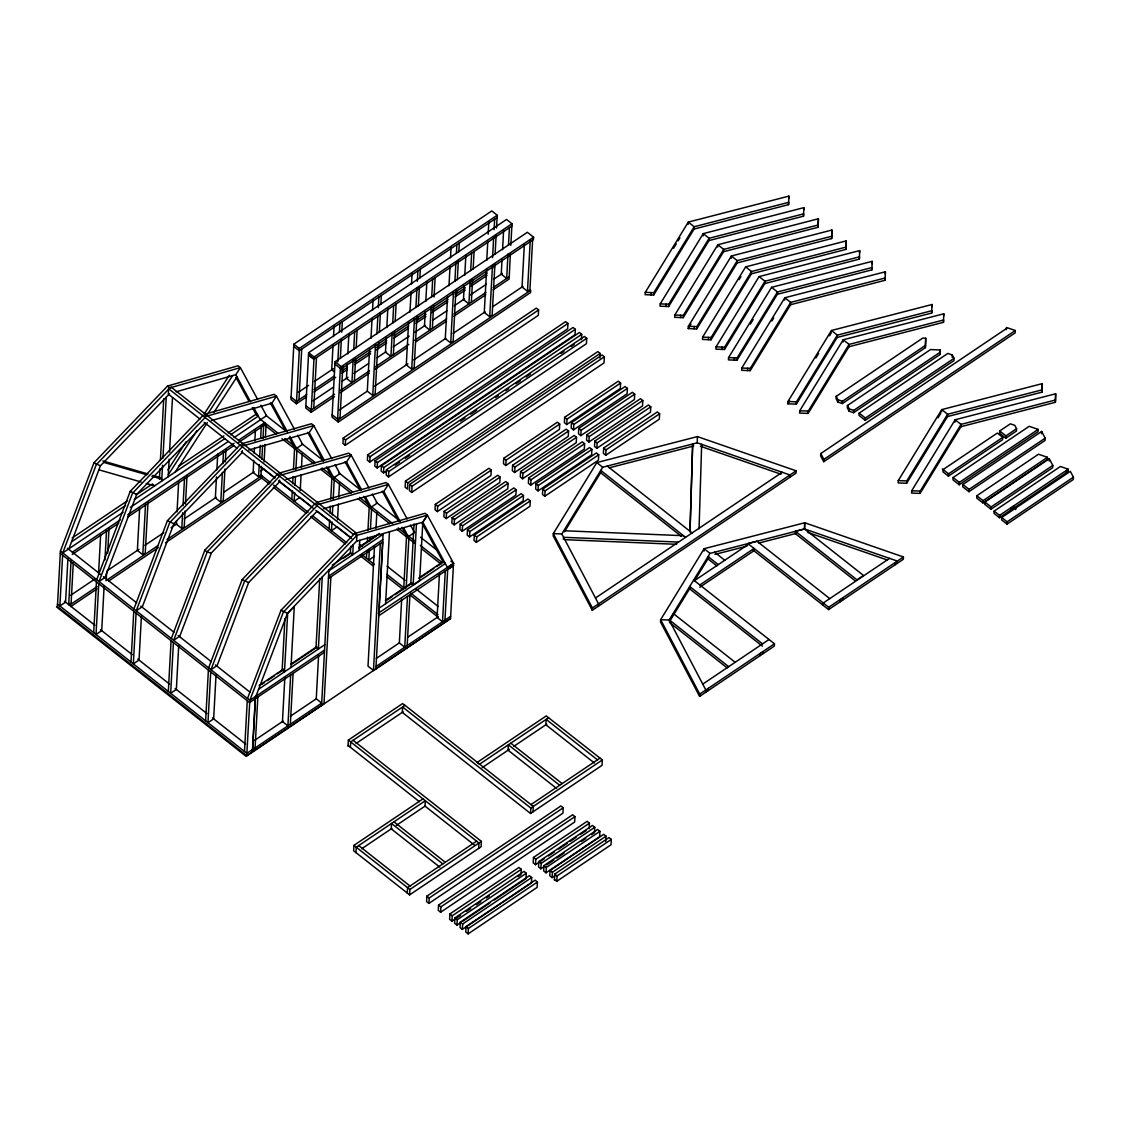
<?xml version="1.0" encoding="UTF-8"?>
<svg xmlns="http://www.w3.org/2000/svg" width="1130" height="1130" viewBox="0 0 1130 1130"><rect width="100%" height="100%" fill="white"/><g stroke="black" fill="none" stroke-linecap="round" stroke-linejoin="round"><path stroke-width="1.5" d="M689.964 531.863L692.676 443.977L690.034 531.298M789.898 477.284L789.997 474.981L697.21 442.805L697.394 436.59L596.824 462.58L553.319 533.6L553.192 535.917L592.289 610.313L796.029 473.145L796.156 470.829L697.394 436.59M699.06 528.769L701.659 444.344L701.532 446.661M694.06 229.051L788.556 204.643L788.867 196.112L688.297 222.102L645.272 292.359L645.145 294.676L653.677 295.029L694.06 229.051L694.187 226.749L688.297 222.102L688.17 224.404M709.004 240.577L803.515 216.169L803.826 207.652L703.241 233.628L660.217 303.885L660.09 306.202L668.635 306.555L709.004 240.577L709.132 238.275L703.241 233.628L703.114 235.944M683.198 317.671L723.596 251.693L818.092 227.285L818.403 218.768L717.832 244.744L674.808 315.016L674.681 317.318L683.212 317.671L683.325 315.355L723.723 249.391L818.219 224.983L818.403 218.768M737.156 262.951L831.652 238.543L831.963 230.026L731.392 256.002L688.368 326.259L688.241 328.576L696.772 328.929L737.156 262.951L737.283 260.649L731.392 256.002L731.265 258.318M831.652 238.543L831.963 230.026M711.01 339.791L751.408 273.827L845.904 249.405L846.215 240.888L745.645 266.878L702.62 337.136L702.493 339.438L711.024 339.791L711.137 337.474L751.535 271.511L846.031 247.103L846.215 240.888M764.855 283.545L859.365 259.123L859.676 250.606L759.092 276.596L716.067 346.853L715.94 349.156L724.485 349.509L764.855 283.545L764.982 281.229L759.092 276.596M777.369 294.28L871.866 269.858L872.176 261.341L771.592 287.331L728.567 357.589L728.44 359.891L736.986 360.244L777.369 294.28L777.482 291.978L771.592 287.331M790.59 304.704L885.087 280.282L885.397 271.765L784.813 297.755L741.788 368.013L741.661 370.315L750.207 370.668L790.59 304.704L790.703 302.388L784.813 297.755L784.7 300.057M925.385 347.63L925.724 338.237L922.716 338.11L836.214 396.362L836.087 398.664L837.853 402.026L842.302 403.565L925.385 347.63L925.724 338.237M837.203 337.446L931.699 313.038L932.01 304.507L831.44 330.497L787.963 401.489L787.836 403.791L796.353 404.145L837.203 337.446L837.33 335.144L831.44 330.497M940.061 354.481L940.245 349.975L930.541 349.58L847.444 405.515L847.316 407.817L849.082 411.179L853.546 412.718L940.061 354.481L940.245 349.975M848.969 346.726L943.465 322.304L943.776 313.787L843.206 339.777L799.729 410.755L799.602 413.072L808.12 413.425L848.969 346.726L849.096 344.41L843.206 339.777L843.079 342.079M947.519 416.56L1042.015 392.138L1042.326 383.621L941.742 409.611L898.265 480.589L898.152 482.906L906.67 483.259L947.519 416.56L947.632 414.244L941.742 409.611L941.629 411.913M1042.015 392.138L1042.326 383.621M1055.674 393.777L1055.491 399.992L960.994 424.4L960.867 426.716L1055.363 402.294L1055.674 393.777L955.104 419.767L954.977 422.069L955.175 419.753L911.698 490.745L911.571 493.047L920.088 493.4L960.938 426.702L961.065 424.4L955.104 419.767M57.559 604.14L60.427 551.073L93.96 462.806L167.508 386.065L169.881 387.873L240.379 367.631L257.527 399.201M62.63 555.226L59.89 605.977L65.568 602.149L67.941 558.389M71.049 560.847L68.69 604.607L71.119 602.954L73.295 562.698M93.705 632.63L96.446 581.865M98.564 573.164L100.655 534.659M98.776 583.702L96.036 634.467L101.714 630.639L104.087 586.88M104.949 559.943L106.559 530.196M106.248 579.309L106.63 572.303M107.675 553.05L109.003 528.543M131.009 662.039L133.764 611.274M139.64 508.401L137.366 550.409L142.804 554.703L145.247 553.064L148.002 502.299M136.094 613.124L133.34 663.875L139.032 660.047L141.405 616.288M142.804 554.703L145.558 503.938M159.372 479.29L159.937 468.781M160.404 460.037L163.723 398.819M161.661 481.154L162.55 465.292M162.932 458.243L166.251 397.153M168.61 388.72L353.351 534.321L355.795 532.682L171.054 387.082L168.61 388.72L168.328 394.102L200.024 419.103M168.201 476.747L169.147 459.147M169.528 452.113L172.466 397.817M176.548 520.662L176.365 524.165L181.803 528.445L184.232 526.806L185.094 511.057M177.029 511.904L178.639 482.157M168.328 691.447L171.082 640.682M173.413 642.532L170.658 693.283L176.351 689.455L178.71 645.696M181.803 528.445L182.65 512.695M183.032 505.703L184.557 477.693M185.475 504.051L186.987 476.055M216.494 476.902L215.35 497.906L220.788 502.2L223.232 500.562L224.941 469.049M216.875 469.911L217.723 454.161M205.646 720.855L208.386 670.09M210.717 671.94L207.977 722.692L213.655 718.864L216.028 675.104M220.788 502.2L222.398 472.439M222.878 463.695L223.542 451.449M225.322 462.057L225.986 449.797M242.329 450.658L242.23 452.438L173.879 523.727L142.38 606.669L136.221 610.807L169.754 522.54L242.555 446.59L240.21 444.754L167.41 520.704L133.891 608.971M253.784 460.235L253.12 472.481L258.572 476.775L261.002 475.137L261.482 466.379M254.165 453.229L254.448 447.974M254.829 440.983L255.394 430.474M258.572 476.775L259.236 464.515M259.603 457.523L260.267 445.262M260.649 438.27L261.312 426.01L263.756 424.372L262.993 438.369M244.504 751.492L247.258 700.727M261.863 459.373L262.612 445.375M252.527 749.501L246.834 753.329L57.432 604.042L57.319 606.358L246.721 755.631L249.829 700.36L283.362 612.079L356.911 535.352L427.394 515.167L453.526 563.234L450.531 618.604L246.142 756.366L56.5 606.895M264.081 461.944L265.027 444.443M265.409 437.437L266.073 425.191M252.4 751.803L255.281 698.736M252.513 751.902L255.521 696.532M255.083 747.947L257.824 697.196M279.647 480.066L279.548 481.846L211.197 553.135M306.597 396.898L296.413 403.763L290.975 399.469L293.842 344.184L491.776 210.929L497.214 215.223L496.522 228.034M497.214 215.223L299.281 348.464L299.168 350.78L497.087 217.525M296.413 403.763L299.281 350.696L293.715 346.486M284.944 618.463L282.161 669.991L284.492 671.841L287.656 613.435L294.294 606.513L290.989 667.463M291.822 499.432L292.303 490.674M292.684 483.668L293.065 476.676M293.433 469.67L294.577 448.666M298.97 399.808L301.724 349.057M294.633 492.511L294.153 501.268L299.846 497.44M295.015 485.505L295.481 476.761M295.862 469.755L296.908 450.503M284.831 677.816L282.458 721.562L287.91 725.856L290.65 675.09M300.227 490.434L301.074 474.685M301.456 467.679L302.219 453.681M510.817 245.309L511.989 223.754L506.551 219.46L308.617 352.701L305.75 408.001L311.188 412.281L334.48 396.616M290.339 724.217L293.094 673.452M311.188 412.281L314.069 356.995L511.989 223.754M313.745 408.34L316.499 357.574M319.734 578.659L316.033 647.193L318.363 649.03L322.262 576.978M333.039 345.314L331.712 369.821L334.438 371.968M333.52 336.556L334.085 326.062M316.216 699.357L318.603 655.301M334.918 364.058L341.133 368.959L533.459 239.489L533.586 237.187L527.357 232.286L335.045 361.755L332.036 417.125L338.266 422.027L530.577 292.557L530.705 290.255L338.379 419.724L338.266 422.027M337.814 361.854L338.859 342.602M339.424 332.093L339.904 323.349M329.141 528.84L329.621 520.082M329.988 513.077L330.37 506.085M330.751 499.079L331.895 478.075M321.57 705.417L328.901 570.057M340.356 358.464L341.387 339.212M341.769 332.206L342.334 321.711M331.952 521.919L331.471 530.676L337.164 526.848L351.105 537.838M332.319 514.913L332.799 506.169M333.18 499.163L334.226 479.911M341.133 368.959L341.26 366.657L533.586 237.187M330.878 576.879L323.999 703.778L246.721 755.631M337.545 519.842L338.393 504.093M338.774 497.087L339.523 483.089M343.223 438.073L342.941 443.469L345.272 445.305L538.318 315.341L538.615 309.959L536.284 308.123L343.223 438.073L345.554 439.923L345.272 445.305M347.249 364.34L346.486 378.352L351.924 382.632L353.167 359.877M347.814 353.845L348.859 334.593M353.732 349.382L354.679 331.881M354.368 380.994L355.597 358.238M356.162 347.743L357.122 330.243M350.752 546.214L350.385 552.923L352.715 554.759L353.266 544.688M255.931 696.25L287.486 613.265L356.6 541.171L356.911 535.352L354.58 533.515L281.031 610.242L247.498 698.51M348.026 746.238L348.351 740.079L402.577 703.58L404.907 705.417M369.581 349.156L367.292 391.164L372.745 395.458L375.174 393.819L377.83 344.805M359.213 550.395L359.764 540.324M370.993 338.322L372.038 319.07M372.505 310.312L373.07 299.817M350.399 747.311L350.681 741.916L405.02 705.346L533.289 806.439L532.993 811.82M367.674 454.882L367.391 460.263L369.722 462.099L567.656 328.858L567.938 323.477L565.607 321.64L367.674 454.882L370.019 456.718L369.722 462.099M372.745 395.458L375.485 344.692M376.897 333.859L377.858 316.358M378.324 307.6L378.889 297.105M366.459 558.248L366.826 551.242M367.307 542.485L367.589 537.244M367.97 530.238L369.199 507.483M378.578 346.218L378.776 342.715M379.341 332.22L380.386 312.968M380.852 304.21L381.333 295.453M369.355 549.576L368.79 560.085L374.468 556.257M369.835 540.832L370.019 537.329M370.499 528.572L371.53 509.319M422.973 798.896L353.93 845.381L353.634 850.763L409.611 894.875L481.098 846.766L481.38 841.37L353.125 740.277M375.089 460.729L374.807 466.111L377.138 467.947L575.057 334.706L575.354 329.324L573.023 327.488L375.089 460.729L377.42 462.566L377.138 467.947M355.964 852.599L356.261 847.217L425.318 800.732L425.021 806.114L396.249 825.479M374.496 546.327L368.013 666.177L373.465 670.471L450.531 618.604M375.993 528.247L376.841 512.497M386.234 338.096L385.485 352.094L390.923 356.388L392.152 333.632M386.813 327.587L387.844 308.335M581.427 339.72L581.724 334.339L579.393 332.503L381.46 465.744L381.163 471.125L383.494 472.962L386.404 470.998M383.494 472.962L383.79 467.58L581.724 334.339M373.465 670.471L380.33 543.572M392.717 323.138L393.664 305.623M383.127 533.558L378.663 615.85L453.398 565.537M386.488 469.699L386.192 475.08L388.522 476.931L586.456 343.675L586.738 338.294L584.408 336.457L386.488 469.699L388.819 471.535L388.522 476.931M375.895 668.833L382.773 541.934L328.435 578.518M393.353 354.749L394.596 331.994M395.161 321.485L396.107 303.984M385.584 603.787L389.483 531.736M408.566 322.912L406.291 364.919L411.73 369.213L414.173 367.575L416.914 316.81M409.978 312.064L411.023 292.811M411.504 284.068L412.069 273.559M405.472 481.069L405.147 487.228L407.478 489.064L407.803 482.92L600.129 353.45L597.798 351.614L405.472 481.069L407.803 482.92M411.73 369.213L414.484 318.448M415.897 307.6L416.942 288.348M417.323 281.356L417.888 270.847M376.332 658.366L399.356 642.871L401.673 599.14M417.577 319.974L417.761 316.471M418.34 305.962L419.371 286.709M419.852 277.966L420.318 269.208M403.763 587.657L406.518 536.891M409.71 484.403L409.371 490.561L411.701 492.398L604.027 362.928L604.366 356.783L602.022 354.947L409.71 484.403L412.04 486.253L411.701 492.398M406.193 587.741L408.848 538.727M407.492 596.428L404.752 647.193L399.3 642.899M407.181 645.541L409.936 594.79M425.233 311.852L424.47 325.85L429.909 330.144L431.152 307.388M425.798 301.343L426.843 282.09M414.018 523.896L410.811 583.108L413.142 584.945L419.654 580.58L422.804 522.173L427.38 515.125L425.05 513.288L354.566 533.572L356.896 535.408M413.142 584.945L416.447 523.995M431.716 296.879L432.663 279.378M432.352 328.491L433.581 305.75M434.061 296.992L435.107 277.74M407.28 893.039L407.563 887.657L476.62 841.172M409.611 894.875L409.893 889.494L481.38 841.37M435.304 504.375L435.022 509.757L437.352 511.593L490.957 475.504L491.253 470.122L488.923 468.286L435.304 504.375L437.635 506.212L437.352 511.593M447.565 296.667L445.277 338.675L450.729 342.955L453.158 341.317L455.913 290.565M448.977 285.819L450.023 266.567M450.489 257.81L451.054 247.315M450.729 342.955L453.469 292.204M454.896 281.356L455.927 262.103M456.407 253.346L456.873 244.603M439.457 573.715L437.084 617.474L442.522 621.768L445.277 571.003M444.161 511.353L443.864 516.735L446.195 518.571L499.813 482.482L500.11 477.1L497.765 475.264L444.161 511.353L446.491 513.19L446.195 518.571M456.562 293.715L456.76 290.212M457.325 279.717L458.37 260.465M458.837 251.708L459.317 242.964M426.872 896.161L426.589 901.556L428.92 903.393L562.952 813.162L563.249 807.766L560.904 805.93L426.872 896.161L429.202 897.997L428.92 903.393M444.839 622.432L447.833 567.062M464.218 285.593L463.47 299.605L468.908 303.885L470.137 281.13M464.797 275.099L465.828 255.846M452.127 517.625L451.831 523.02L454.161 524.857L507.78 488.753L508.076 483.372L505.746 481.535L452.127 517.625L454.458 519.475L454.161 524.857M470.702 270.635L471.662 253.134M438.581 905.017L438.285 910.399L440.615 912.249L574.662 822.019L574.944 816.623L572.613 814.787L438.581 905.017L440.912 906.853L440.615 912.249M471.337 302.247L472.58 279.491M473.145 268.997L474.091 251.496M460.221 524.009L459.924 529.391L462.255 531.227L515.873 495.138L516.17 489.756L513.839 487.92L460.221 524.009L462.551 525.846L462.255 531.227M467.509 529.758L467.227 535.14L469.557 536.976L523.176 500.887L523.458 495.505L521.128 493.669L467.509 529.758L469.854 531.594L469.557 536.976M518.119 876.626L521.001 874.677L521.283 869.295L518.952 867.459L449.909 913.944L449.613 919.326L451.943 921.162L460.574 915.356M486.748 260.394L487.793 241.142M488.174 234.136L488.838 221.89M486.649 268.658L484.276 312.417L489.714 316.711L492.157 315.072L494.898 264.307M451.943 921.162L452.24 915.78L521.283 869.295M474.318 535.126L474.021 540.507L476.366 542.343L529.97 506.254L530.267 500.873L527.936 499.022L474.318 535.126L476.648 536.962L476.366 542.343M494.375 899.946L526.015 878.646L526.312 873.25L523.981 871.414L454.924 917.899L454.641 923.281L456.972 925.117L459.839 923.182M492.567 257.682L493.711 236.679M494.078 229.673L494.658 219.178M489.714 316.711L492.468 265.946M456.972 925.117L457.255 919.735L526.312 873.25M494.347 268.29L494.53 264.787M495.095 254.292L496.141 235.04M460.334 922.165L460.037 927.546L462.368 929.383L531.425 882.897L531.721 877.516L529.377 875.679L460.334 922.165L462.664 924.001L462.368 929.383M466.04 926.657L465.758 932.038L468.088 933.889L537.131 887.403L537.428 882.022L535.097 880.171L466.04 926.657L468.371 928.493L468.088 933.889M502.002 260.168L501.24 274.166L506.678 278.46L508.006 253.953M502.568 249.673L503.613 230.407M508.486 245.21L509.432 227.695M510.35 254.066L509.122 279.039L493.104 289.817M478.654 848.404L478.951 843.008L348.351 740.079M503.754 458.286L503.472 463.681L505.802 465.518L559.421 429.414L559.703 424.033L557.373 422.196L503.754 458.286L506.099 460.136L505.802 465.518M524.32 244.984L522.046 286.992L527.484 291.286L529.928 289.647L532.682 238.882M512.61 465.263L512.314 470.645L514.659 472.495L568.263 436.392L568.559 431.01L566.229 429.174L512.61 465.263L514.941 467.1L514.659 472.495M527.484 291.286L530.238 240.521M520.577 471.549L520.294 476.931L522.625 478.767L576.229 442.678L576.526 437.296L574.195 435.46L520.577 471.549L522.908 473.385L522.625 478.767M528.67 477.919L528.388 483.315L530.719 485.151L584.323 449.062L584.62 443.666L582.289 441.83L528.67 477.919L531.001 479.77L530.719 485.151M535.973 483.682L535.677 489.064L538.007 490.9L591.626 454.811L591.922 449.429L589.577 447.579L535.973 483.682L538.304 485.519L538.007 490.9M542.767 489.036L542.485 494.417L544.815 496.254L598.434 460.164L598.716 454.783L596.386 452.946L542.767 489.036L545.098 490.872L544.815 496.254M530.846 808.077L402.577 706.985L402.294 712.38L530.549 813.473L530.846 808.077L602.332 759.953L546.256 715.912L477.199 762.397L479.53 764.233L548.587 717.748M589.125 828.573L589.422 823.191L587.091 821.355L533.473 857.444L533.191 862.826L535.521 864.662L544.208 858.814M535.521 864.662L535.804 859.28L589.422 823.191M591.597 834.632L594.493 832.683L594.775 827.287L592.445 825.451L538.841 861.54L538.544 866.936L540.875 868.772L543.77 866.823M564.661 417.295L564.379 422.677L566.709 424.513L620.328 388.423L620.61 383.042L618.28 381.191L564.661 417.295L567.006 419.131L566.709 424.513M540.875 868.772L541.171 863.391L594.775 827.287M543.982 865.594L543.685 870.99L546.016 872.826L599.635 836.723L599.917 831.341L597.586 829.505L543.982 865.594L546.313 867.43L546.016 872.826M571.469 422.648L571.173 428.03L573.517 429.88L627.122 393.777L627.418 388.395L625.088 386.559L571.469 422.648L573.8 424.485L573.517 429.88M605.736 841.539L606.033 836.158L603.702 834.321L550.084 870.411L549.787 875.792L552.118 877.629L555.028 875.679M552.118 877.629L552.415 872.247L606.033 836.158M578.772 428.397L578.475 433.793L580.806 435.629L634.424 399.526L634.707 394.144L632.376 392.308L578.772 428.397L581.102 430.248L580.806 435.629M554.406 880.242L554.745 874.083L608.971 837.584L611.302 839.421L611.005 844.802L556.779 881.301L554.449 879.465M556.779 881.301L557.076 875.92L611.302 839.421M586.851 434.782L586.569 440.163L588.9 442L642.518 405.91L642.801 400.529L640.47 398.692L586.851 434.782L589.196 436.618L588.9 442M594.832 441.067L594.535 446.449L596.866 448.285L650.485 412.196L650.781 406.814L648.436 404.964L594.832 441.067L597.163 442.904L596.866 448.285M599.875 358.055L600.129 353.45M592.289 610.313L592.417 608.011L553.319 533.6L561.836 533.953L598.561 603.872L598.448 606.174M603.674 448.031L603.392 453.427L605.722 455.263L659.327 419.173L659.623 413.778L657.293 411.942L603.674 448.031L606.005 449.881L605.722 455.263M602.332 759.953L602.05 765.335L530.549 813.473M651.078 294.916L651.205 292.613M653.677 295.029L653.79 292.712L694.187 226.749L788.684 202.327L788.556 204.643M666.036 306.442L666.163 304.139M668.635 306.555L668.734 304.238L709.132 238.275L803.628 213.853L803.515 216.169M680.613 317.558L680.74 315.256M735.164 662.293L673.565 613.745L669.638 620.144L669.511 622.461L727.169 667.901M694.173 328.816L694.3 326.514M696.772 328.929L696.885 326.612L737.283 260.649L831.779 236.227M708.439 339.692L708.552 337.376M717.705 247.06L717.832 244.744L723.723 249.391L723.596 251.693M704.047 551.059L704.131 548.7L804.744 522.766L804.56 528.981L710.05 553.389L704.131 548.7L660.655 619.692L660.527 621.994L699.611 696.405L774.347 646.092L774.474 643.789L693.636 580.071M699.611 696.405L699.738 694.102L660.655 619.692L669.172 620.045L705.84 689.992L705.713 692.309M721.886 349.41L722.014 347.094M724.485 349.509L724.584 347.193L764.982 281.229L859.478 256.821L859.365 259.123M708.058 690.713L708.185 688.41M734.387 360.145L734.514 357.829M751.408 273.827L751.535 271.511L745.645 266.878M747.608 370.569L747.735 368.253M750.207 370.668L750.306 368.352L790.703 302.388L885.214 277.98L885.087 280.282M760.335 655.527L760.448 653.225M762.679 653.945L762.807 651.643M788.754 198.428L788.867 196.112M780.985 474.205L781.113 471.888M803.698 209.954L803.826 207.652M796.353 404.145L796.481 401.842L837.33 335.144L931.826 310.722L931.699 313.038M897.149 563.418L897.347 561.073L804.489 528.939L795.421 531.284L795.294 533.6L855.523 581.074M818.092 227.285L818.219 224.983M808.12 413.425L808.247 411.108L849.096 344.41L943.592 320.002L943.465 322.304M820.776 453.54L820.648 455.842L823.728 461.718L1015.192 332.841L1015.305 330.525L1007.508 327.827L820.776 453.54L823.855 459.416L823.728 461.718M823.134 605.299L823.262 602.996L889.55 558.375M845.904 249.405L846.031 247.103M837.853 402.026L837.966 399.709L836.214 396.362M753.216 550.197L828.573 609.593L828.7 607.276L903.435 556.977L804.673 522.738L804.489 528.939L863.518 575.467L857.02 579.845L795.421 531.284M842.302 403.565L842.429 401.263L925.512 345.328M849.082 411.179L849.209 408.862L847.444 405.515M840.24 601.739L840.367 599.423M859.549 252.908L859.676 250.606M842.599 600.143L842.726 597.841M853.546 412.718L853.673 410.416L940.188 352.179M859.153 413.128L859.04 415.43L865.255 420.332L953.946 360.639L954.059 358.323L952.308 354.975L947.844 353.422L859.153 413.128L865.382 418.029L865.255 420.332M872.049 263.657L872.176 261.341M871.866 269.858L871.993 267.556L777.482 291.978L737.085 357.942L736.958 360.244L737.113 357.942L728.567 357.589M885.27 274.067L885.397 271.765M894.861 564.972L894.988 562.655M906.67 483.259L906.783 480.942L947.632 414.244L1042.142 389.836M903.435 556.977L903.308 559.279L828.573 609.593M920.088 493.4L920.216 491.098L961.065 424.4M931.883 306.823L932.01 304.507M943.649 316.089L943.776 313.787M952.18 357.278L952.308 354.975M948.423 476.154L948.55 473.851L1002.762 437.352L997.324 433.058L943.098 469.557L942.971 471.874L948.423 476.154L1002.649 439.655L1002.762 437.352M953.113 477.538L952.986 479.855L959.201 484.756L1038.004 431.702L1038.131 429.4L1029.218 426.307L953.113 477.538L959.328 482.439L959.201 484.756M962.859 484.488L962.732 486.79L968.947 491.691L1045.052 440.46L1045.179 438.158L1041.648 431.448L962.859 484.488L969.074 489.389L968.947 491.691M976.828 495.745L976.701 498.048L982.931 502.949L1047.298 459.613L1047.425 457.311L1038.512 454.218L976.828 495.745L983.044 500.647L982.931 502.949M984.894 502.059L984.767 504.361L990.996 509.263L1052.68 467.735L1052.807 465.433L1049.276 458.724L984.894 502.059L991.123 506.96L990.996 509.263M994.146 511.113L994.019 513.416L999.457 517.71L1068.104 471.493L1068.217 469.19L1060.42 466.492L994.146 511.113L999.584 515.393L999.457 517.71M999.725 430.982L999.598 433.298L1005.813 438.2L1016.449 431.039L1016.576 428.722L1014.811 425.374L1010.361 423.821L999.725 430.982L1005.94 435.883L1005.813 438.2M1006.279 329.748L1006.406 327.446M1001.703 517.526L1001.576 519.842L1007.014 524.122L1073.302 479.501L1073.429 477.199L1070.336 471.323L1001.703 517.526L1007.141 521.82L1007.014 524.122M1011.124 509.856L1011.251 507.54M1013.483 508.26L1013.61 505.958M1015.644 509.559L1015.729 508.09M1041.521 433.75L1041.648 431.448M1049.149 461.026L1049.276 458.724M1055.363 402.294L1055.491 399.992M1065.745 473.089L1065.873 470.772M68.916 548.77L100.415 465.828L169.571 393.692M96.7 579.662L130.218 491.381L203.019 415.43L205.349 417.281L132.549 493.217L99.03 581.498L105.175 577.345L136.688 494.417L205.038 423.114M171.322 638.478L204.841 550.197L277.528 474.162L279.859 475.998L207.058 551.948L211.31 553.234L179.811 636.162L173.653 640.315L207.186 552.033L204.728 550.112M208.626 667.886L242.159 579.605L314.959 503.669L317.29 505.506L244.49 581.442L210.971 669.723L217.115 665.57L248.614 582.642L316.965 511.339M673.522 248.332L676.277 243.84M678.099 240.86L679.935 237.865M561.836 533.953L602.714 467.227L697.21 442.805M688.241 328.576L690.981 324.084M564.435 531.82L601.654 471.041M739.119 279.647L740.941 276.652M750.419 324.013L753.159 319.536M771.875 320.991L773.711 317.996M787.836 403.791L789.644 400.839M815.917 357.942L818.629 353.506M829.505 335.765L831.313 332.799M669.172 620.045L710.021 553.347M669.949 620.864L689.922 588.264M694.456 580.848L708.99 557.132M937.999 417.832L940.711 413.396M167.89 469.896L186.139 441.788M204.375 413.693L229.334 375.231M168.314 474.685L196.987 430.488M207.51 414.286L232.625 375.584M176.181 391.799L235.803 374.68L240.379 367.631L238.049 365.781L167.551 386.036M175.221 472.015L207.341 422.521M213.951 412.323L236.975 376.841M211.423 420.586L271.892 403.226L276.454 396.164L274.124 394.328L204.361 414.371L206.691 416.207L276.454 396.164L294.436 429.245M248.727 449.994L309.196 432.635L313.773 425.572L311.442 423.736L241.665 443.779L243.995 445.616L313.773 425.572L331.74 458.653M286.045 479.402L346.514 462.043L351.091 454.995L348.76 453.144L278.983 473.188L281.314 475.024L351.091 454.995L369.058 488.061M323.349 508.811L383.819 491.451L388.395 484.403L386.065 482.552L316.301 502.596L318.632 504.432L388.395 484.403L407.181 518.967M422.818 522.215L427.394 515.167M169.839 387.901L96.29 464.642L62.757 552.909L123.015 512.356M511.862 226.056L313.942 359.298L308.49 355.018M256.086 413.439L258.007 415.543M72.151 537.993L127.591 500.675M136.334 494.785L152.395 483.979L154.641 485.886L146.194 483.442M178.653 466.295L223.881 435.855M228.246 432.903L256.044 414.202L258.304 416.08L230.591 434.753M71.557 541.793L125.543 505.463M134.3 499.573L224.743 438.68M298.377 392.265L308.561 385.401M314.38 381.488L333.308 368.747M130.317 507.427L228.232 441.519M234.08 437.578L266.511 415.727L260.804 405.204M72.334 552.146L120.416 519.786M127.704 514.87L234.065 443.271M238.43 440.333L264.66 422.677L264.533 424.979L238.303 442.635M306.724 394.596L296.54 401.447L291.102 397.167M313.999 389.695L334.381 375.979M341.656 371.078L347.475 367.165M354.749 362.264L370.753 351.487M376.587 347.56L386.771 340.709M394.045 335.808L408.594 326.005M415.882 321.118L426.067 314.253M431.886 310.34L447.89 299.563M455.164 294.662L465.362 287.797M471.182 283.884L487.185 273.107M72.207 554.449L118.834 523.063M127.577 517.187L233.938 445.587M313.872 391.997L335.709 377.307M341.528 373.38L347.348 369.468M354.622 364.566L370.64 353.789M376.459 349.876L386.644 343.012M393.918 338.11L408.481 328.322M415.755 323.42L425.939 316.555M431.759 312.643L447.763 301.865M455.051 296.964L465.235 290.113M471.055 286.187L487.058 275.409M313.151 400.797L333.52 387.082M342.249 381.191L348.082 377.279M353.902 373.366L368.451 363.563M377.18 357.687L385.909 351.811M393.198 346.91L409.201 336.133M415.021 332.206L425.205 325.355M432.493 320.454L447.042 310.651M454.317 305.764L464.501 298.899M470.32 294.987L486.338 284.209M493.612 279.308L502.341 273.432M334.593 394.299L311.315 409.978L305.877 405.684M340.427 390.387L369.524 370.795M375.344 366.869L408.82 344.339M414.639 340.413L446.661 318.858M453.935 313.971L485.957 292.416M493.231 287.514L509.235 276.737M340.3 392.689L369.397 373.098M375.216 369.185L407.238 347.63M415.967 341.74L446.534 321.174M453.808 316.273L485.829 294.718M339.452 409.922L367.137 391.277M374.411 386.375L407.93 363.818M413.75 359.891L445.813 338.322M453.088 333.406L485.151 311.838M492.44 306.936L523.035 286.328M70.526 595.411L95.301 578.73M106.955 570.89L139.004 549.307M144.838 545.38L163.779 532.64M171.054 527.724L176.887 523.812M184.176 518.91L216.226 497.327M223.514 492.426L254.109 471.817M260.861 470.857L263.7 468.95M289.209 437.536L294.111 446.576L296.441 448.426L302.6 444.274L297.699 435.262M69.467 605.214L97.138 586.583M105.881 580.693L158.341 545.38M167.085 539.504L261.779 475.744L261.652 478.047L165.503 542.781M70.752 606.57L97.025 588.885M108.678 581.032L158.214 547.697M345.554 439.923L538.615 309.959M326.514 466.944L331.429 475.984L333.76 477.835L339.918 473.682L335.017 464.67M370.019 456.718L567.938 323.477M377.42 462.566L575.354 329.324M395.147 465.122L399.512 462.184M405.331 458.272L409.696 455.334M460.63 421.038L464.995 418.1M470.815 414.173L476.648 410.261M495.562 397.52L498.471 395.571M505.746 390.669L508.655 388.706M515.93 383.805L520.309 380.867M526.128 376.954L530.493 374.016M561.059 353.436L563.969 351.472M571.243 346.585L574.153 344.622M388.819 471.535L586.738 338.294M363.832 496.353L368.747 505.393L371.078 507.243L377.222 503.09L372.321 494.078M412.04 486.253L604.366 356.783M332.234 565.141L350.78 552.655M359.34 546.892L379.327 533.445M343.096 558.474L350.229 553.672M358.803 547.909L375.923 536.383M328.858 570.834L383.084 534.321M328.562 576.215L382.788 539.702M437.635 506.212L491.253 470.122M506.099 460.136L559.703 424.033M567.006 419.131L620.61 383.042M573.8 424.485L627.418 388.395M401.955 527.272L406.051 534.801L408.382 536.651L414.541 532.498L410.458 524.984M446.491 513.19L500.11 477.1M514.941 467.1L568.559 431.01M581.102 430.248L634.707 394.144M454.458 519.475L508.076 483.372M522.908 473.385L576.526 437.296M589.196 436.618L642.801 400.529M462.551 525.846L516.17 489.756M531.001 479.77L584.62 443.666M597.163 442.904L650.781 406.814M469.854 531.594L523.458 495.505M538.304 485.519L591.922 449.429M476.648 536.962L530.267 500.873M545.098 490.872L598.716 454.783M606.005 449.881L659.623 413.778M259.123 685.5L283.616 669.017M290.82 664.158L316.767 646.699M385.401 600.496L411.334 583.038M418.538 578.193L443.115 561.652M261.581 684.483L264.462 682.548M267.344 680.613L274.534 675.768M277.415 673.833L283.164 669.963M291.794 664.158L316.245 647.688M386.291 600.539L392.054 596.668M394.921 594.719L412.196 583.108M420.826 577.289L433.765 568.574M436.646 566.639L442.395 562.768L420.304 545.352M258.502 689.328L324.861 644.665M379.087 608.152L445.375 563.531L443.045 561.695M324.564 650.047L249.829 700.36L60.427 551.073M450.884 561.144L453.639 563.319L378.31 613.166M447.96 567.147L453.639 563.319M249.589 702.563L324.437 652.349M447.833 569.464L453.526 565.636M254.391 740.461L283.164 721.095M290.353 716.25L316.259 698.82L321.697 703.114L252.64 749.586M407.986 637.052L438.186 616.726M376.022 666.516L450.658 616.302M356.105 743.455L403.184 711.759M595.482 597.996L782.214 472.284M865.382 418.029L954.059 358.323M592.417 608.011L796.156 470.829M823.855 459.416L1015.305 330.525M694.413 580.679L748.639 544.18M699.851 584.973L754.077 548.46L753.95 550.776L699.724 587.275M361.727 848.729L391.941 828.389M482.115 767.68L509.446 749.275M513.769 746.379L546.849 724.104M1005.94 435.883L1016.576 428.722M959.328 482.439L1038.131 429.4M969.074 489.389L1045.179 438.158M702.676 684.173L769.036 639.495M530.959 804.602L600.002 758.117M983.044 500.647L1047.425 457.311M699.738 694.102L774.474 643.789M991.123 506.96L1052.807 465.433M429.202 897.997L563.249 807.766M999.584 515.393L1068.217 469.19M1007.141 521.82L1073.5 477.143M440.912 906.853L574.944 816.623M548.559 855.89L554.35 851.978M558.7 849.054L567.401 843.206M570.297 841.257L576.088 837.344M580.439 834.42L586.23 830.522M466.337 911.486L470.645 908.577M476.408 904.706L480.716 901.797M486.479 897.926L489.347 895.991M462.721 921.247L490.053 902.842M546.666 864.86L553.912 859.987M556.808 858.037L564.054 853.164M581.442 841.455L585.792 838.531M462.664 924.001L531.721 877.516M546.313 867.43L599.917 831.341M468.371 928.493L537.428 882.022M356.586 541.228L422.804 522.173L447.367 567.373M609.338 467.792L693.707 445.983M714.993 554.392L747.057 546.101M758.866 543.05L795.986 533.459M645.272 292.359L653.804 292.712M660.217 303.885L668.748 304.238M674.808 315.016L683.339 315.369M688.368 326.259L696.899 326.612M702.62 337.136L711.151 337.489M716.067 346.853L724.598 347.207M741.788 368.013L750.334 368.366M787.963 401.489L796.481 401.842M799.729 410.755L808.247 411.108M898.265 480.589L906.783 480.942M911.698 490.745L920.216 491.098M563.799 530.747L683.509 535.705M678.579 542.075L563.602 537.315L563.347 539.363M565.113 539.688L676.686 544.307M102.83 460.941L147.945 473.95M152.875 475.363L159.443 477.27L161.774 479.106L151.83 476.239M103.734 462.368L146.844 474.798M100.415 465.828L93.96 462.806M98.903 469.812L141.137 481.987M136.688 494.417L130.218 491.381M173.879 523.727L167.41 520.704M248.614 582.642L242.159 579.605M287.486 613.265L281.031 610.242M837.966 399.709L842.429 401.263M849.209 408.862L853.673 410.416M700.402 446.265L779.926 473.837M807.682 532.4L887.22 559.971M942.321 468.95L948.55 473.851M829.759 598.618L756.931 541.214L747.862 543.558L828.7 607.276M607.248 466.054L692.111 532.936M714.598 552.217L724.768 560.24M596.824 462.58L602.686 467.255M685.599 537.343L600.75 470.419L600.623 472.736L681.39 536.383M718.27 564.619L708.1 556.596L707.973 558.898L716.872 565.918M762.538 643.874L689.71 586.47L689.582 588.772L762.411 646.176M669.638 620.144L728.666 666.672M335.045 361.755L341.26 366.657M308.617 352.701L314.069 356.995M308.617 354.933L314.055 359.227M293.842 344.184L299.281 348.464M332.163 414.823L338.379 419.724M381.46 465.744L383.79 467.58M265.621 415.134L286.356 431.476M301.569 443.469L323.689 460.899M338.901 472.877L361.021 490.321M376.219 502.299L398.339 519.744M420.459 537.174L438.44 551.341M259.942 418.962L277.909 433.129M284.817 438.567L315.242 462.551M322.149 467.99L352.56 491.96M359.481 497.412L392.661 523.571M398.184 527.922L414.781 541.002M263.954 424.541L276.398 434.344M281.935 438.694L313.73 463.766M320.638 469.204L351.063 493.189M357.97 498.627L389.765 523.698M396.686 529.137L414.654 543.304M421.561 548.756L440.926 564.011M262.626 468.103L275.07 477.905M279.223 481.182L293.051 492.073M299.959 497.525L311.018 506.24M317.926 511.692L330.37 521.495M359.411 544.378L362.165 546.553M387.053 566.172L405.034 580.34M416.094 589.055L438.214 606.485M204.163 422.352L237.258 448.441M241.396 451.689L274.477 477.778M278.616 481.027L313.081 508.203M315.835 510.365L351.684 538.629M261.087 475.207L270.776 482.835M273.531 485.01L308.095 512.243M312.247 515.52L346.811 542.753M362.01 554.745L374.454 564.548M386.898 574.365L404.879 588.518M410.402 592.883L438.059 614.678M260.974 477.51L269.265 484.05M273.404 487.313L306.597 513.472M310.736 516.735L345.3 543.982M360.512 555.96L372.957 565.763M386.771 576.667L403.368 589.747M410.275 595.185L437.932 616.98M597.445 759.826L546.143 719.386L545.861 724.768L594.394 763.018M510.817 743.187L562.119 783.627M559.675 785.265L508.373 744.825L508.076 750.207L556.61 788.458M538.841 861.54L541.171 863.391M550.084 870.411L552.415 872.247M554.745 874.083L557.076 875.92M533.473 857.444L535.804 859.28M348.068 745.461L419.357 801.664M424.866 806.001L474.515 845.141M67.362 548.22L100.683 574.492M103.437 576.667L136.617 602.813M140.77 606.09L173.949 632.235M178.102 635.512L211.282 661.657M215.42 664.92L249.984 692.167M60.3 553.375L249.702 702.662M393.96 821.835L445.262 862.275M442.833 863.913L391.517 823.488L391.234 828.869L439.768 867.12M64.481 601.287L94.92 625.286M100.457 629.636L132.252 654.694M137.775 659.058L169.571 684.116M175.108 688.481L206.903 713.539M212.44 717.903L245.62 744.048M449.909 913.944L452.24 915.78M454.924 917.899L457.255 919.735M358.704 845.579L410.006 886.019M353.93 845.381L409.893 889.494M422.111 523.345L443.398 562.528M383.819 491.451L400.204 521.58M403.466 527.611L408.382 536.651M382.307 491.112L398.692 521.255M346.514 462.043L361.247 489.163M365.343 496.692L371.078 507.243M345.003 461.704L360.555 490.335M309.196 432.635L323.929 459.755M328.025 467.283L333.76 477.835M307.685 432.296L323.237 460.927M271.892 403.226L287.444 431.844M289.902 436.364L296.441 448.426M270.367 402.887L285.932 431.519M235.803 374.68L250.535 401.8M253.812 407.817L260.366 419.88M235.93 377.364L249.024 401.461M252.301 407.492L256.397 415.021M340.356 368.352L337.602 419.103L340.045 417.464L342.8 366.713L340.356 368.352"/></g></svg>
